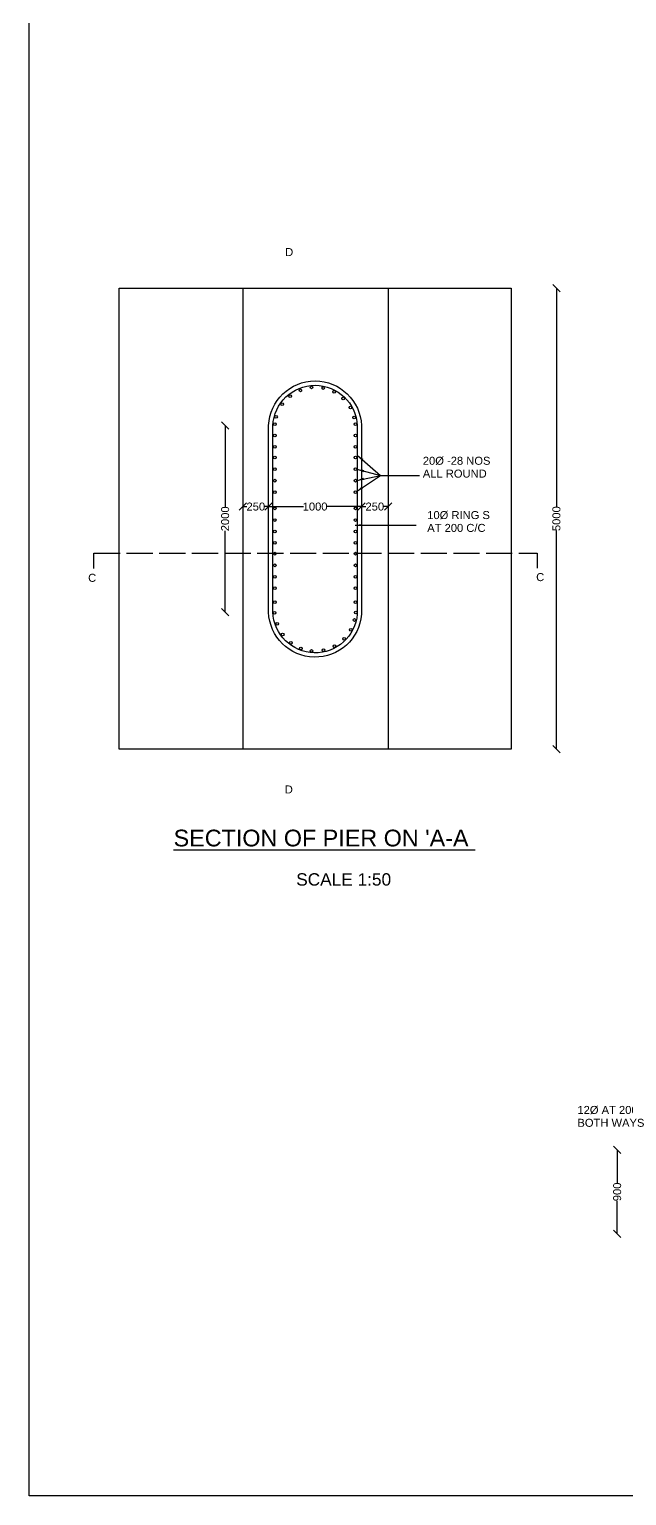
# Model space of a CAD drawing. Header units: millimetres. Extents: x -53245626 to -53218428, y 22137846 to 22155832.
# Drawn here: x -53245626 to -53241514, y 22137846 to 22147926 of the extents above; entities that cross this region are included whole.
import ezdxf

# ---------------------------------------------------------------- set-up
doc = ezdxf.new("R2010")
doc.units = ezdxf.units.MM
doc.header["$MEASUREMENT"] = 0
doc.linetypes.add('ACAD_ISO02W100', pattern=[15, 12, -3])
for name, color, linetype in [('DIMENSIONS', 7, 'Continuous'), ('DRAWING', 2, 'Continuous'), ('TEXT', 1, 'Continuous')]:
    doc.layers.add(name, color=color, linetype=linetype)
doc.styles.get("Standard").update_dxf_attribs({"font": 'arial.ttf', "height": 55})
doc.dimstyles.get("Standard").update_dxf_attribs({"dimtxt": 55, "dimasz": 50, "dimexe": 0.18, "dimexo": 0.0625, "dimgap": 0.09, "dimtad": 0, "dimdec": 0, "dimzin": 0, "dimdsep": 46, "dimtxsty": 'Standard', "dimblk": 'OBLIQUE', "dimcen": 0.09, "dimse1": 1, "dimse2": 1, "dimadec": 0, "dimazin": 0, "dimtfac": 1, "dimtdec": 0, "dimtofl": 0, "dimtmove": 0, "dimatfit": 3, "dimfxl": 1, "dimtolj": 1, "dimtzin": 0, "dimarcsym": 0})

# ---------------------------------------------------------------- blocks, each defined once
blk = doc.blocks.new('_Oblique')
at = {"color": 0, "linetype": 'ByBlock', "lineweight": -2}
blk.add_line((-0.5, -0.5), (0.5, 0.5), dxfattribs=at)
blk = doc.blocks.new('*D66')
at = {"layer": 'Defpoints', "color": 0, "transparency": 16777216}
for p in [(-53241580, 22140223), (-53240668, 22140223), (-53241427, 22139645)]:
    blk.add_point(p, dxfattribs=at)
at = {"layer": 'DIMENSIONS', "color": 0, "lineweight": -2, "transparency": 16777216}
for p, q in [((-53241580, 22140223), (-53241580, 22139995)), ((-53241580, 22139645), (-53241580, 22139873))]:
    blk.add_line(p, q, dxfattribs=at)
at = {"layer": 'DIMENSIONS', "color": 0, "lineweight": -2, "transparency": 16777216, "xscale": 50, "yscale": 50, "zscale": 50}
for p, rotation in [((-53241580, 22140223), 90), ((-53241580, 22139645), 270)]:
    blk.add_blockref('_Oblique', p, dxfattribs=dict(at, rotation=rotation))
at = {"layer": 'DIMENSIONS', "color": 0, "transparency": 16777216, "insert": (-53241580, 22139934), "char_height": 55, "attachment_point": 5, "rotation": 90}
blk.add_mtext('\\A1;900', dxfattribs=at)
blk = doc.blocks.new('*D73')
at = {"layer": 'Defpoints', "color": 0, "transparency": 16777216}
for p in [(-53243979, 22145203), (-53244278, 22143919), (-53243979, 22143919)]:
    blk.add_point(p, dxfattribs=at)
at = {"layer": 'DIMENSIONS', "color": 0, "lineweight": -2, "transparency": 16777216}
for p, q in [((-53244278, 22145203), (-53244278, 22144643)), ((-53244278, 22143919), (-53244278, 22144478))]:
    blk.add_line(p, q, dxfattribs=at)
at = {"layer": 'DIMENSIONS', "color": 0, "lineweight": -2, "transparency": 16777216, "xscale": 50, "yscale": 50, "zscale": 50}
for p, rotation in [((-53244278, 22145203), 90), ((-53244278, 22143919), 270)]:
    blk.add_blockref('_Oblique', p, dxfattribs=dict(at, rotation=rotation))
at = {"layer": 'DIMENSIONS', "color": 0, "transparency": 16777216, "insert": (-53244278, 22144561), "char_height": 55, "attachment_point": 5, "rotation": 90}
blk.add_mtext('\\A1;2000', dxfattribs=at)
blk = doc.blocks.new('*D74')
at = {"layer": 'Defpoints', "color": 0, "transparency": 16777216}
for p in [(-53244156, 22144645), (-53243979, 22144645), (-53243979, 22144645)]:
    blk.add_point(p, dxfattribs=at)
at = {"layer": 'DIMENSIONS', "color": 0, "lineweight": -2, "transparency": 16777216}
for p, q in [((-53244156, 22144645), (-53244129, 22144645)), ((-53243979, 22144645), (-53244006, 22144645))]:
    blk.add_line(p, q, dxfattribs=at)
at = {"layer": 'DIMENSIONS', "color": 0, "lineweight": -2, "transparency": 16777216, "xscale": 50, "yscale": 50, "zscale": 50, "rotation": 180}
blk.add_blockref('_Oblique', (-53244156, 22144645), dxfattribs=at)
at = {"layer": 'DIMENSIONS', "color": 0, "lineweight": -2, "transparency": 16777216, "xscale": 50, "yscale": 50, "zscale": 50}
blk.add_blockref('_Oblique', (-53243979, 22144645), dxfattribs=at)
at = {"layer": 'DIMENSIONS', "color": 0, "transparency": 16777216, "insert": (-53244067, 22144645), "char_height": 55, "attachment_point": 5}
blk.add_mtext('\\A1;250', dxfattribs=at)
blk = doc.blocks.new('*D75')
at = {"layer": 'Defpoints', "color": 0, "transparency": 16777216}
for p in [(-53243979, 22144645), (-53243339, 22144645), (-53243339, 22144645)]:
    blk.add_point(p, dxfattribs=at)
at = {"layer": 'DIMENSIONS', "color": 0, "lineweight": -2, "transparency": 16777216}
for p, q in [((-53243979, 22144645), (-53243739, 22144645)), ((-53243339, 22144645), (-53243580, 22144645))]:
    blk.add_line(p, q, dxfattribs=at)
at = {"layer": 'DIMENSIONS', "color": 0, "lineweight": -2, "transparency": 16777216, "xscale": 50, "yscale": 50, "zscale": 50, "rotation": 180}
blk.add_blockref('_Oblique', (-53243979, 22144645), dxfattribs=at)
at = {"layer": 'DIMENSIONS', "color": 0, "lineweight": -2, "transparency": 16777216, "xscale": 50, "yscale": 50, "zscale": 50}
blk.add_blockref('_Oblique', (-53243339, 22144645), dxfattribs=at)
at = {"layer": 'DIMENSIONS', "color": 0, "transparency": 16777216, "insert": (-53243659, 22144645), "char_height": 55, "attachment_point": 5}
blk.add_mtext('\\A1;1000', dxfattribs=at)
blk = doc.blocks.new('*D76')
at = {"layer": 'Defpoints', "color": 0, "transparency": 16777216}
for p in [(-53243339, 22144645), (-53243156, 22144645), (-53243156, 22144645)]:
    blk.add_point(p, dxfattribs=at)
at = {"layer": 'DIMENSIONS', "color": 0, "lineweight": -2, "transparency": 16777216}
for p, q in [((-53243339, 22144645), (-53243309, 22144645)), ((-53243156, 22144645), (-53243186, 22144645))]:
    blk.add_line(p, q, dxfattribs=at)
at = {"layer": 'DIMENSIONS', "color": 0, "lineweight": -2, "transparency": 16777216, "xscale": 50, "yscale": 50, "zscale": 50, "rotation": 180}
blk.add_blockref('_Oblique', (-53243339, 22144645), dxfattribs=at)
at = {"layer": 'DIMENSIONS', "color": 0, "lineweight": -2, "transparency": 16777216, "xscale": 50, "yscale": 50, "zscale": 50}
blk.add_blockref('_Oblique', (-53243156, 22144645), dxfattribs=at)
at = {"layer": 'DIMENSIONS', "color": 0, "transparency": 16777216, "insert": (-53243248, 22144645), "char_height": 55, "attachment_point": 5}
blk.add_mtext('\\A1;250', dxfattribs=at)
blk = doc.blocks.new('*D91')
at = {"layer": 'Defpoints', "color": 0, "transparency": 16777216}
for p in [(-53242310, 22146146), (-53242310, 22142978), (-53241998, 22142978)]:
    blk.add_point(p, dxfattribs=at)
at = {"layer": 'DIMENSIONS', "color": 0, "lineweight": -2, "transparency": 16777216}
for p, q in [((-53241998, 22146146), (-53241998, 22144644)), ((-53241998, 22142978), (-53241998, 22144480))]:
    blk.add_line(p, q, dxfattribs=at)
at = {"layer": 'DIMENSIONS', "color": 0, "lineweight": -2, "transparency": 16777216, "xscale": 50, "yscale": 50, "zscale": 50}
for p, rotation in [((-53241998, 22146146), 90), ((-53241998, 22142978), 270)]:
    blk.add_blockref('_Oblique', p, dxfattribs=dict(at, rotation=rotation))
at = {"layer": 'DIMENSIONS', "color": 0, "transparency": 16777216, "insert": (-53241998, 22144562), "char_height": 55, "attachment_point": 5, "rotation": 90}
blk.add_mtext('\\A1;5000', dxfattribs=at)

msp = doc.modelspace()

# ---------------------------------------------------------------- linework, layer by layer
at = {"layer": 'DIMENSIONS', "color": 0}
msp.add_lwpolyline([(-53218449.6, 22137845.5), (-53245626, 22137845.5), (-53245626, 22155832.5), (-53218449.6, 22155832.5)], close=True, dxfattribs=at)
at = {"layer": 'DRAWING', "color": 0}
msp.add_lwpolyline([(-53245006.4, 22146145.9), (-53242310, 22146145.9), (-53242310, 22142978.1), (-53245006.4, 22142978.1)], close=True, dxfattribs=at)
for points in [[(-53244155.6, 22146145.9), (-53244155.6, 22142978.1)], [(-53243155.9, 22146145.9), (-53243155.9, 22142978.1)]]:
    msp.add_lwpolyline(points, dxfattribs=at)
msp.add_lwpolyline([(-53243979.1, 22143918.8), (-53243979.1, 22145202.5, -0.9578297), (-53243339.3, 22145202.5), (-53243339.3, 22143904.9, -0.942809), (-53243979.1, 22143918.8, -0.9575885)], format="xyb", dxfattribs=at)
msp.add_lwpolyline([(-53243949.5, 22143919.3), (-53243949.5, 22145201.9, -0.9557778), (-53243368.9, 22145201.9), (-53243368.9, 22143906.1, -0.9400502)], format="xyb", close=True, dxfattribs=at)
at = {"layer": 'DRAWING', "color": 0, "linetype": 'ACAD_ISO02W100', "ltscale": 15}
msp.add_lwpolyline([(-53245181.6, 22144218.7), (-53245181.6, 22144325.5), (-53242130.2, 22144325.5), (-53242130.2, 22144221.1)], dxfattribs=at)
at = {"layer": 'DRAWING', "color": 0}
for centre in [(-53243829.8, 22145404.2), (-53243760.5, 22145444.4), (-53243684.6, 22145465), (-53243604.4, 22145460.4), (-53243527.4, 22145433.5), (-53243465.5, 22145387.4), (-53243886, 22145349), (-53243416.2, 22145325.6), (-53243935.6, 22145212.4), (-53243928, 22145261.5), (-53243390.8, 22145258), (-53243381.4, 22145212.4), (-53243935.6, 22145134), (-53243381.4, 22145134), (-53243935.6, 22145055.4), (-53243935.6, 22144981.9), (-53243381.4, 22145055.4), (-53243381.4, 22144981.9), (-53243935.6, 22144901.6), (-53243381.4, 22144901.6), (-53243935.6, 22144823.3), (-53243381.4, 22144823.3), (-53243935.6, 22144744.7), (-53243381.4, 22144744.7), (-53243935.6, 22144632.9), (-53243381.4, 22144632.9), (-53243935.6, 22144552.6), (-53243935.6, 22144474.3), (-53243381.4, 22144552.6), (-53243381.4, 22144474.3), (-53243935.6, 22144395.7), (-53243381.4, 22144395.7), (-53243935.6, 22144321.4), (-53243381.4, 22144321.4), (-53243935.6, 22144241.2), (-53243381.4, 22144241.2), (-53243935.6, 22144162.8), (-53243935.6, 22144084.3), (-53243381.4, 22144162.8), (-53243381.4, 22144084.3), (-53243935.6, 22143988.7), (-53243381.4, 22143988.7), (-53243939.2, 22143915.4), (-53243379.1, 22143917.2), (-53243919.1, 22143838.3), (-53243412.9, 22143798.2), (-53243387.9, 22143865.4), (-53243882.3, 22143765.9), (-53243826.6, 22143708.2), (-53243757.3, 22143669.3), (-53243526.5, 22143685.7), (-53243459, 22143735.5), (-53243683.7, 22143652.6), (-53243601.2, 22143658.8)]:
    msp.add_circle(centre, 9.29, dxfattribs=at)

# ---------------------------------------------------------------- texts
at = {"layer": 'TEXT', "color": 0}
for s, height, p in [('D', 55, (-53243864.9, 22146367.2)), ('20Ø -28 NOS ', 55, (-53242917.6, 22144932.6)), ('ALL ROUND', 55, (-53242917.6, 22144844.3)), ('10Ø RING S ', 55, (-53242887.2, 22144559.3)), ('AT 200 C/C', 55, (-53242887.2, 22144471)), ('C', 55, (-53245221.1, 22144127.9)), ('C', 55, (-53242137.5, 22144132.7)), ('D', 55, (-53243867.8, 22142672.9)), ("%%USECTION OF PIER ON 'A-A ", 115, (-53244632.8, 22142309)), ('SCALE 1:50 ', 85, (-53243789.1, 22142039.5)), ('12Ø AT 200 C/C ', 55, (-53241853.6, 22140469.8)), ('BOTH WAYS ', 55, (-53241853.6, 22140381.4))]:
    msp.add_text(s, height=height, dxfattribs=at).set_placement(p)

# ---------------------------------------------------------------- dimensions: what is measured, and where the dimension line sits
at = {"layer": 'DIMENSIONS', "color": 0}
for base, p1, p2, text, picture, middle in [((-53241997.5, 22142978.1), (-53242310, 22146145.9), (-53242310, 22142978.1), '5000', '*D91', (-53241997.5, 22144562)), ((-53244278, 22143918.8), (-53243979.1, 22145202.5), (-53243979.1, 22143918.8), '2000', '*D73', (-53244278, 22144560.7)), ((-53241580, 22140223.3), (-53241426.9, 22139645.1), (-53240667.8, 22140223.3), '900', '*D66', (-53241580, 22139934.2))]:
    dim = msp.add_linear_dim(base=base, p1=p1, p2=p2, angle=90, text=text, dimstyle='Standard', dxfattribs=at)
    dim.commit()
    dim.dimension.update_dxf_attribs({"geometry": picture, "text_midpoint": middle})
for base, p1, p2, text, picture, middle in [((-53243979.1, 22144645), (-53244155.6, 22144645), (-53243979.1, 22144645), '250', '*D74', (-53244067.3, 22144645)), ((-53243339.3, 22144645), (-53243979.1, 22144645), (-53243339.3, 22144645), '1000', '*D75', (-53243659.2, 22144645)), ((-53243155.9, 22144645), (-53243339.3, 22144645), (-53243155.9, 22144645), '250', '*D76', (-53243247.6, 22144645))]:
    dim = msp.add_linear_dim(base=base, p1=p1, p2=p2, text=text, dimstyle='Standard', dxfattribs=at)
    dim.commit()
    dim.dimension.update_dxf_attribs({"geometry": picture, "text_midpoint": middle})

# ---------------------------------------------------------------- leaders
for points in [[(-53243368.9, 22144998.5), (-53243208, 22144859.5), (-53242940.5, 22144859.5)], [(-53243372.2, 22144901.6), (-53243208, 22144859.5)], [(-53243373.7, 22144749.9), (-53243208, 22144859.5)], [(-53243372.4, 22144825.2), (-53243208, 22144859.5)], [(-53243383, 22144517.5), (-53242964, 22144517.5)]]:
    msp.add_leader(points, dimstyle='Standard', override={"dimgap": 0.09, "dimtad": 0}, dxfattribs=at)

doc.saveas('drawing.dxf')
